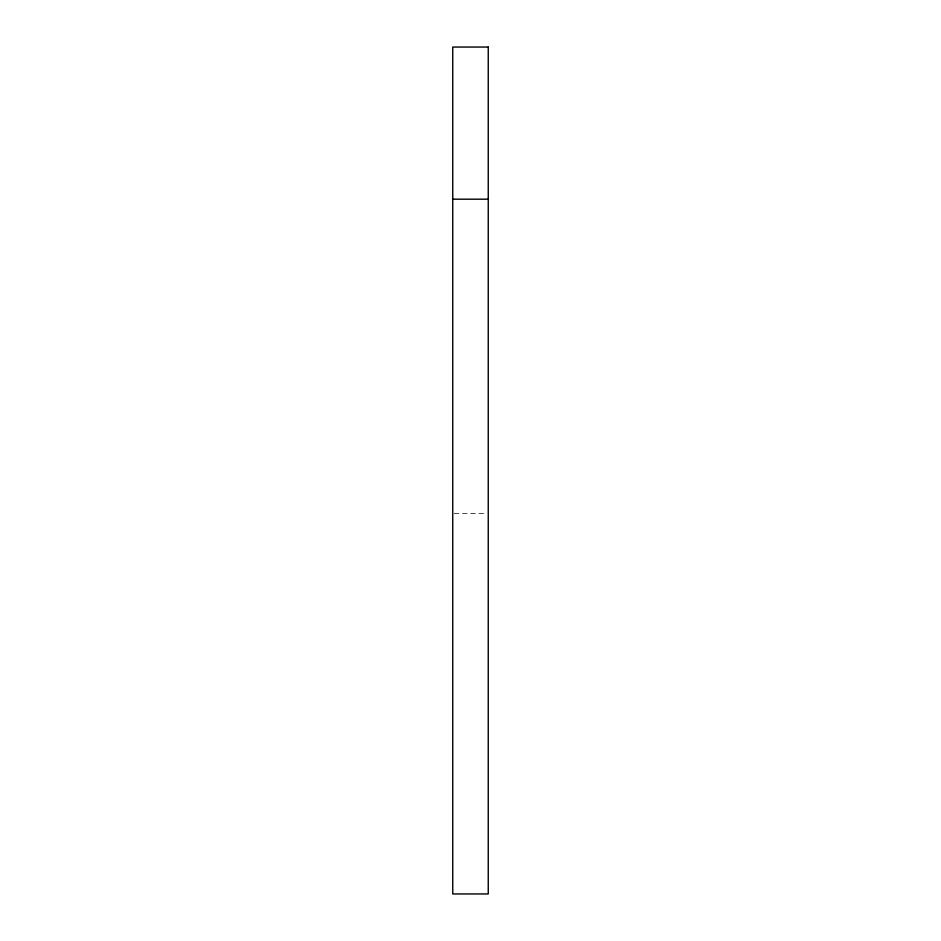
<?xml version="1.0" encoding="UTF-8"?>
<svg xmlns="http://www.w3.org/2000/svg" width="941" height="941" viewBox="0 0 941 941"><rect width="100%" height="100%" fill="white"/><g stroke="black" fill="none" stroke-linecap="round" stroke-linejoin="round"><path stroke-width="0.71" stroke-dasharray="4.71 3.53" d="M454.174 513.61L486.826 513.61"/><path stroke-width="1.41" d="M452.75 199.186L488.25 199.186M488.25 47.05L452.75 47.05L452.75 893.95L488.25 893.95L488.25 47.05"/></g></svg>
